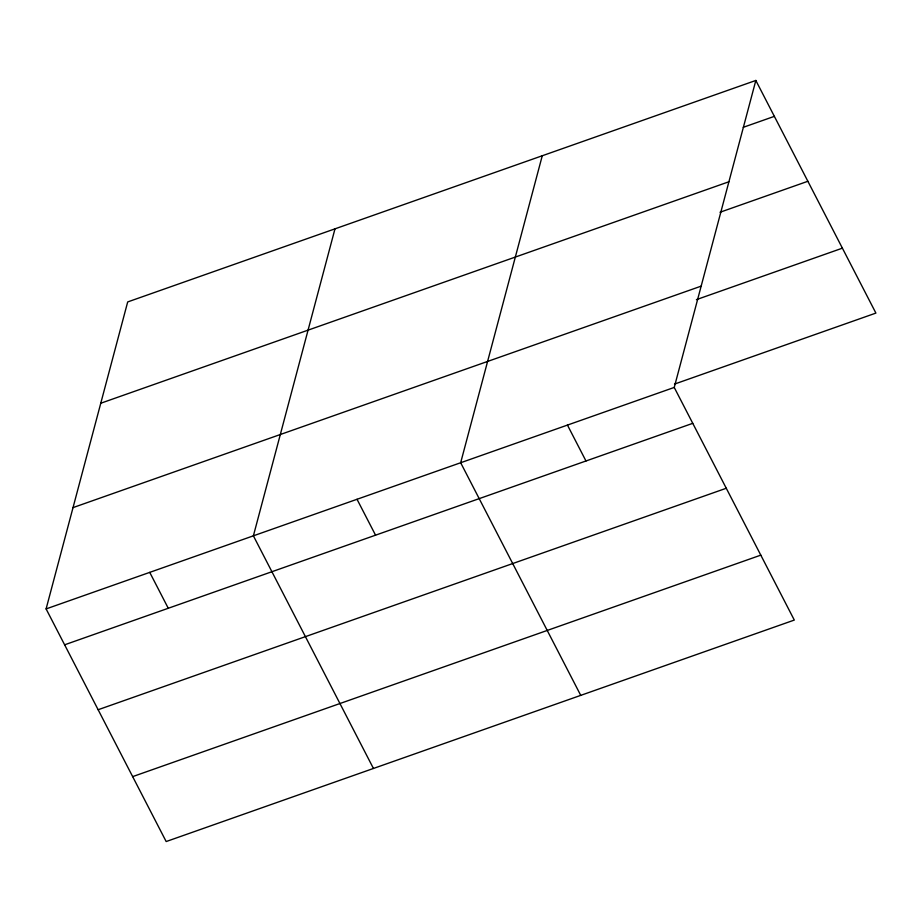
<?xml version="1.0" encoding="UTF-8"?>
<svg xmlns="http://www.w3.org/2000/svg" width="922" height="922" viewBox="0 0 922 922"><rect width="100%" height="100%" fill="white"/><g stroke="black" fill="none" stroke-linecap="round" stroke-linejoin="round"><path stroke-width="1.38" d="M755.833 80.456L674.236 387.436L794.303 620.068L166.167 841.544L46.1 608.912L127.697 301.932L755.833 80.456L875.9 313.088L674.501 384.094M334.986 228.852L253.389 535.832L373.445 768.452M542.263 155.76L460.666 462.74L580.733 695.372M743.27 127.317L774.365 116.356M100.775 403.237L728.91 181.761M720.013 212.256L807.868 181.277M73.034 507.607L701.158 286.143M696.41 299.638L842.397 248.168M46.1 608.912L674.236 387.436M64.621 644.812L692.756 423.336M98.135 709.733L726.271 488.257M132.653 776.624L760.788 555.148M567.445 425.088L585.977 460.988M357.021 499.286L375.554 535.175M149.744 572.378L168.265 608.266"/></g></svg>
